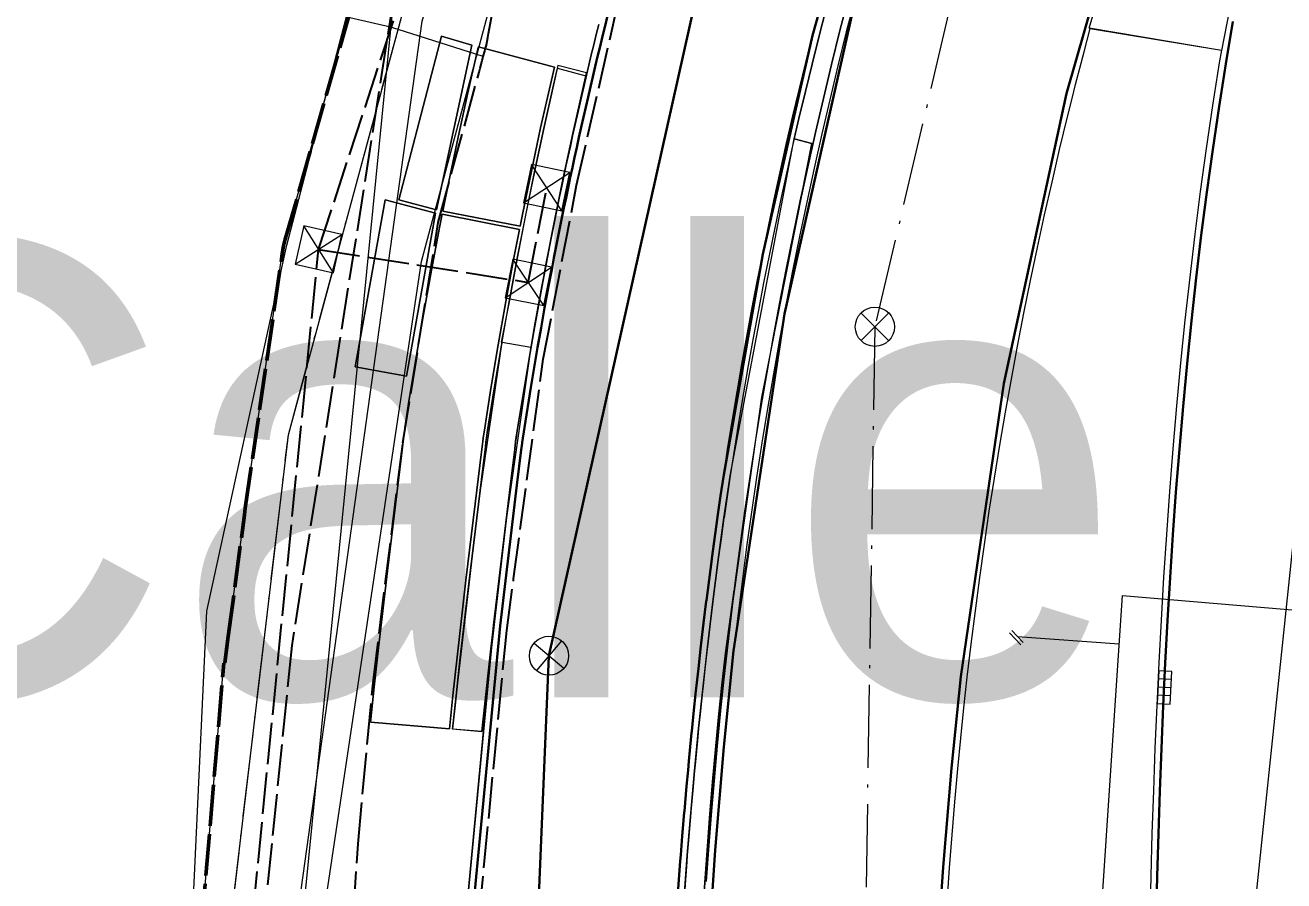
# Model space of a CAD drawing. Header units: metres. Extents: x 105014 to 106600, y 111320 to 118425.
# Drawn here: x 105880.33 to 105918.86, y 115417.36 to 115443.56 of the extents above; entities that cross this region are included whole.
import ezdxf
from ezdxf.enums import TextEntityAlignment as Align

# ---------------------------------------------------------------- set-up
doc = ezdxf.new("R2010")
doc.units = ezdxf.units.M
doc.linetypes.add('DASHDOT', pattern=[3.556, 2.54, -0.508, 0, -0.508])
doc.linetypes.add('DASHED', pattern=[1.524, 1.27, -0.254])
for name, color, linetype, lineweight in [('00-BASE-LIMITE', 7, 'DASHED', 50), ('00-BASE-UE', 42, 'DASHED', 25), ('10-PAV-CALZADA-BRT', 12, 'CONTINUOUS', 30), ('10-PAV-CALZADA-MIXTA', 8, 'CONTINUOUS', 30), ('10-PAV-CICLORUTA', 76, 'CONTINUOUS', 18), ('10-PAV-SARDINEL', 252, 'CONTINUOUS', 13), ('20-EP-ZONA-DURA', 253, 'CONTINUOUS', 13), ('20-EP-ZONA-VERDE', 84, 'CONTINUOUS', 13), ('30-RED-ENEL-NODOS', 11, 'CONTINUOUS', 13), ('30-RED-ENEL-PROY', 1, 'DASHED', 25), ('30-RED-ETB-EXIST', 145, 'CONTINUOUS', 13), ('30-RED-VANTI-EXIST', 52, 'CONTINUOUS', 13), ('30-RED-VANTI-PROY', 2, 'DASHED', 25), ('30-RED-VANTI-RETIRO', 8, 'DASHDOT', 13), ('35-RH-ACUE-DOMICILIARIA', 152, 'CONTINUOUS', 9), ('35-RH-ACUE-MENOR-EXIST', 151, 'CONTINUOUS', 13), ('35-RH-ACUE-MENOR-PROY', 5, 'DASHED', 25), ('35-RH-PLUV-COLECTOR', 96, 'CONTINUOUS', 30), ('35-RH-PLUV-NODOS', 94, 'CONTINUOUS', 13), ('35-RH-PLUV-RETIRO', 8, 'DASHDOT', 13), ('35-RH-SUDS-ZONAS', 92, 'CONTINUOUS', 20), ('40-ROT-ESTACION', 1, 'CONTINUOUS', 25), ('60-PREDIAL-LOTE', 42, 'CONTINUOUS', 13)]:
    doc.layers.add(name, color=color, linetype=linetype, lineweight=lineweight)

# ---------------------------------------------------------------- blocks, each defined once
blk = doc.blocks.new('CAJA_ENEL')
for p, q in [((-0.6, -0.6), (0.6, 0.6)), ((-0.6, 0.6), (0.6, -0.6))]:
    blk.add_line(p, q)
blk.add_lwpolyline([(-0.6, -0.6), (0.6, -0.6), (0.6, 0.6), (-0.6, 0.6)], close=True)
blk = doc.blocks.new('SUMIDERO')
for p, q in [((-0.25, -0.2), (-0.25, 0.2)), ((0, -0.2), (0, 0.2)), ((0.25, -0.2), (0.25, 0.2))]:
    blk.add_line(p, q)
blk.add_lwpolyline([(-0.5, -0.2), (0.5, -0.2), (0.5, 0.2), (-0.5, 0.2)], close=True)
blk = doc.blocks.new('POZO_PLUV')
for p, q in [((-0.42, -0.42), (0.42, 0.42)), ((-0.42, 0.42), (0.42, -0.42))]:
    blk.add_line(p, q)
blk.add_circle((0, 0), 0.6)

msp = doc.modelspace()

# ---------------------------------------------------------------- linework, layer by layer
at = {"layer": '00-BASE-LIMITE'}
msp.add_lwpolyline([(105885.7405, 115416.0017), (105886.3933, 115423.7754), (105886.3943, 115423.7867), (105886.3947, 115423.7907), (105886.4145, 115424.0279), (105886.4415, 115424.0315), (105886.5489, 115424.8401), (105887.044, 115428.5664), (105887.0711, 115428.7705), (105888.2028, 115436.5568), (105888.2389, 115436.8057), (105888.2967, 115437.0085), (105891.5919, 115448.5927)], dxfattribs=at)
at = {"layer": '00-BASE-UE'}
msp.add_lwpolyline([(105885.7405, 115416.0017), (105886.3933, 115423.7755), (105886.3943, 115423.7867), (105886.3947, 115423.7907), (105886.4145, 115424.0279), (105886.4415, 115424.0315), (105886.5489, 115424.8401), (105887.0441, 115428.5665), (105887.0711, 115428.7705), (105888.2029, 115436.5569), (105888.2389, 115436.8057), (105888.2967, 115437.0085), (105891.5919, 115448.5927)], dxfattribs=at)
at = {"layer": '10-PAV-CALZADA-BRT'}
for points in [[(105914.7154, 115450.1905), (105912.2142, 115441.4661), (105910.2982, 115432.5947), (105908.9761, 115423.6157), (105908.6865, 115420.8119), (105908.4319, 115417.7765), (105908.2457, 115414.9805), (105908.0865, 115411.8917), (105907.9797, 115409.1339), (105907.8913, 115405.9701), (105907.8401, 115403.3289), (105907.7973, 115400.0159), (105907.7801, 115398.0259), (105907.7541, 115394.0309), (105907.0287, 115269.0051)], [(105900.0287, 115269.0457), (105900.7541, 115394.0717), (105900.7803, 115398.0765), (105900.7977, 115400.0865), (105900.8411, 115403.4395), (105900.8931, 115406.1307), (105900.9835, 115409.3643), (105901.0933, 115412.2023), (105901.2577, 115415.3909), (105901.4513, 115418.2965), (105901.7167, 115421.4615), (105902.0209, 115424.4047), (105903.5739, 115434.7275), (105905.8732, 115444.91)], [(105914.9579, 115416.1959), (105914.9903, 115417.4987), (105915.0279, 115418.8023), (105915.0707, 115420.1071), (105915.1197, 115421.4129), (105915.1749, 115422.7197), (105915.2371, 115424.0273), (105915.3065, 115425.3359), (105915.3839, 115426.6451), (105915.4693, 115427.9551), (105915.5635, 115429.2657), (105915.6669, 115430.5769), (105915.7801, 115431.8885), (105915.9031, 115433.2003), (105916.0369, 115434.5123), (105916.1817, 115435.8245), (105916.3381, 115437.1365), (105916.5063, 115438.4483), (105916.6871, 115439.7595), (105916.8807, 115441.0703), (105917.0877, 115442.3801), (105917.3069, 115443.6795)]]:
    msp.add_lwpolyline(points, dxfattribs=at)
at = {"layer": '10-PAV-CALZADA-MIXTA'}
for points in [[(105906.2881, 115449.864), (105904.4366, 115443.2503), (105902.9117, 115436.5538), (105901.7171, 115429.7905), (105901.6226, 115429.1502), (105901.529, 115428.5098), (105901.5281, 115428.5035), (105901.5271, 115428.4959), (105901.3525, 115427.2274), (105901.3508, 115427.2147), (105901.1873, 115425.9435), (105901.185, 115425.9245), (105901.1034, 115425.2516), (105901.0298, 115424.6329), (105901.0214, 115424.5594), (105900.9433, 115423.8668), (105900.885, 115423.3401), (105900.8673, 115423.174), (105900.7948, 115422.4808), (105900.7503, 115422.0461), (105900.7247, 115421.7873), (105900.6508, 115421.0227), (105900.6251, 115420.7513), (105900.5803, 115420.2578), (105900.5125, 115419.4925), (105900.5093, 115419.4555), (105900.4487, 115418.7271), (105900.4027, 115418.1589), (105900.3873, 115417.9613), (105900.3236, 115417.1188)], [(105894.0487, 115416.5213), (105894.8695, 115425.1667), (105895.3855, 115429.4787), (105895.5181, 115430.5563), (105895.5346, 115430.6911), (105895.543, 115430.7585), (105895.545, 115430.7753), (105895.5455, 115430.7795), (105895.6173, 115431.2463), (105895.8119, 115432.4675), (105895.9133, 115433.0781), (105896.0175, 115433.6887), (105896.1245, 115434.2995), (105896.2341, 115434.9105), (105896.3467, 115435.5221), (105896.4041, 115435.8279), (105896.4623, 115436.1339), (105896.5211, 115436.4399), (105896.5807, 115436.7463), (105896.6409, 115437.0527), (105896.7021, 115437.3591), (105896.7639, 115437.6659), (105896.8265, 115437.9727), (105896.8897, 115438.2797), (105896.9537, 115438.5871), (105897.0187, 115438.8945), (105897.0843, 115439.2023), (105897.1505, 115439.5101), (105897.2177, 115439.8183), (105897.2857, 115440.1267), (105897.3545, 115440.4353), (105897.4239, 115440.7443), (105897.4943, 115441.0535), (105897.5653, 115441.3629), (105897.6373, 115441.6727), (105897.7099, 115441.9829), (105897.7835, 115442.2933), (105897.8579, 115442.6039), (105897.9331, 115442.9151), (105898.0091, 115443.2265), (105898.0859, 115443.5383), (105898.1635, 115443.8503)]]:
    msp.add_lwpolyline(points, dxfattribs=at)
at = {"layer": '10-PAV-CICLORUTA'}
for points in [[(105896.5339, 115442.2745), (105896.4109, 115441.7477), (105896.1139, 115440.4231), (105895.8293, 115439.0965), (105895.5569, 115437.7679), (105895.4863, 115437.4065), (105893.1203, 115437.8689), (105893.3023, 115438.7787), (105893.5865, 115440.1343), (105893.8835, 115441.4881), (105894.1929, 115442.8397), (105894.2079, 115442.9025), (105896.5339, 115442.2745)], [(105895.4673, 115437.3083), (105895.2971, 115436.4375), (105895.0495, 115435.1057), (105894.8145, 115433.7723), (105894.5917, 115432.4377), (105894.3813, 115431.1021), (105894.3547, 115430.9275), (105894.3403, 115430.8097), (105894.3221, 115430.6635), (105894.2501, 115430.0785), (105894.1065, 115428.9075), (105893.8241, 115426.5627), (105893.5541, 115424.2129), (105893.4259, 115423.0359), (105893.3199, 115422.0171), (105890.9091, 115422.2201), (105891.0217, 115423.3027), (105891.1511, 115424.4911), (105891.4233, 115426.8581), (105891.7069, 115429.2133), (105891.8509, 115430.3867), (105891.9231, 115430.9723), (105891.9411, 115431.1187), (105891.9539, 115431.2232), (105891.9551, 115431.2303), (105891.9583, 115431.2517), (105891.9649, 115431.2943), (105892.0707, 115431.9763), (105892.2917, 115433.3393), (105892.5253, 115434.7013), (105892.7715, 115436.0619), (105893.0307, 115437.4211), (105893.1005, 115437.7707), (105895.4673, 115437.3083)]]:
    msp.add_lwpolyline(points, close=True, dxfattribs=at)
at = {"layer": '10-PAV-SARDINEL'}
for points in [[(105901.1822, 115417.3421), (105901.2519, 115418.3114), (105901.3339, 115419.3681), (105901.4225, 115420.4244), (105901.5176, 115421.4801), (105901.6126, 115422.4631), (105901.7142, 115423.4456), (105901.8222, 115424.4273), (105901.9471, 115425.4924), (105902.0798, 115426.5565), (105902.2205, 115427.6196), (105902.3691, 115428.6817), (105902.5258, 115429.7426), (105902.6902, 115430.8023), (105902.8626, 115431.8607), (105903.0429, 115432.9179), (105903.2311, 115433.9736), (105903.4271, 115435.0278), (105903.631, 115436.0807), (105903.8427, 115437.132), (105904.0623, 115438.1816), (105904.2897, 115439.2296), (105904.525, 115440.2758), (105904.768, 115441.3204), (105905.0188, 115442.363), (105905.2774, 115443.4038), (105905.5438, 115444.4425)], [(105905.7373, 115444.3921), (105905.4713, 115443.3548), (105905.2131, 115442.3155), (105904.9626, 115441.2743), (105904.7199, 115440.2312), (105904.485, 115439.1864), (105904.2579, 115438.1399), (105904.0386, 115437.0917), (105903.8272, 115436.0419), (105903.6236, 115434.9905), (105903.4278, 115433.9377), (105903.2399, 115432.8834), (105903.0599, 115431.8278), (105902.8877, 115430.7708), (105902.7235, 115429.7126), (105902.5671, 115428.6532), (105902.4187, 115427.5926), (105902.2782, 115426.531), (105902.1456, 115425.4683), (105902.0209, 115424.4047), (105901.913, 115423.4243), (105901.8116, 115422.4432), (105901.7167, 115421.4615), (105901.6217, 115420.4071), (105901.5332, 115419.352), (105901.4513, 115418.2965), (105901.3817, 115417.3283)], [(105898.1635, 115443.8503), (105898.0859, 115443.5383), (105898.0091, 115443.2265), (105897.9331, 115442.9151), (105897.8579, 115442.6039), (105897.7835, 115442.2933), (105897.7099, 115441.9829), (105897.6373, 115441.6727), (105897.5653, 115441.3629), (105897.4943, 115441.0535), (105897.4239, 115440.7443), (105897.3545, 115440.4353), (105897.2857, 115440.1267), (105897.2177, 115439.8183), (105897.1505, 115439.5101), (105897.0843, 115439.2023), (105897.0187, 115438.8945), (105896.9537, 115438.5871), (105896.8897, 115438.2797), (105896.8265, 115437.9727), (105896.7639, 115437.6659), (105896.7021, 115437.3591), (105896.6409, 115437.0527), (105896.5807, 115436.7463), (105896.5211, 115436.4399), (105896.4623, 115436.1339), (105896.4041, 115435.8279), (105896.3467, 115435.5221), (105896.2341, 115434.9105), (105896.1245, 115434.2995), (105896.0175, 115433.6887), (105895.9133, 115433.0781), (105895.8119, 115432.4675), (105895.6173, 115431.2463), (105895.5455, 115430.7795), (105895.545, 115430.7753), (105895.543, 115430.7585), (105895.5346, 115430.6911), (105895.5181, 115430.5563), (105895.3855, 115429.4787), (105894.8695, 115425.1667), (105894.0487, 115416.5213)], [(105900.3236, 115417.1188), (105900.3873, 115417.9613), (105900.4027, 115418.1589), (105900.4487, 115418.7271), (105900.5093, 115419.4555), (105900.5125, 115419.4925), (105900.5803, 115420.2578), (105900.6251, 115420.7513), (105900.6508, 115421.0227), (105900.7247, 115421.7873), (105900.7503, 115422.0461), (105900.7948, 115422.4808), (105900.8673, 115423.174), (105900.885, 115423.3401), (105900.9433, 115423.8668), (105901.0214, 115424.5594), (105901.0298, 115424.6329), (105901.1034, 115425.2516), (105901.185, 115425.9245), (105901.1873, 115425.9435), (105901.2676, 115426.5793), (105901.3508, 115427.2147), (105901.3525, 115427.2274), (105901.4384, 115427.8618), (105901.5271, 115428.4959), (105901.5281, 115428.5035), (105901.529, 115428.5098), (105901.6226, 115429.1502), (105901.7171, 115429.7905), (105901.8483, 115430.639), (105901.9846, 115431.4867), (105902.1262, 115432.3335), (105902.2729, 115433.1795), (105902.4249, 115434.0245), (105902.582, 115434.8686), (105902.7443, 115435.7117), (105902.9117, 115436.5538), (105903.0844, 115437.3948), (105903.2621, 115438.2348), (105903.4451, 115439.0736), (105903.6331, 115439.9114), (105903.8263, 115440.7479), (105904.0246, 115441.5833), (105904.2281, 115442.4174), (105904.4366, 115443.2503), (105904.6503, 115444.0819)], [(105904.8439, 115444.0315), (105904.6305, 115443.2011), (105904.4224, 115442.3699), (105904.2191, 115441.5365), (105904.0211, 115440.7023), (105903.8282, 115439.867), (105903.6404, 115439.0304), (105903.4577, 115438.1928), (105903.2802, 115437.354), (105903.1078, 115436.5141), (105902.9406, 115435.6733), (105902.7785, 115434.8314), (105902.6216, 115433.9885), (105902.4699, 115433.1447), (105902.3234, 115432.2999), (105902.1821, 115431.4548), (105902.0458, 115430.6078), (105901.9149, 115429.7606), (105901.8205, 115429.1212), (105901.727, 115428.4812), (105901.7262, 115428.4761), (105901.7253, 115428.469), (105901.6366, 115427.8346), (105901.5507, 115427.2008), (105901.5491, 115427.1885), (105901.466, 115426.5538), (105901.3858, 115425.919), (105901.3836, 115425.9005), (105901.302, 115425.2278), (105901.2285, 115424.6098), (105901.2201, 115424.5369), (105901.1421, 115423.8446), (105901.0839, 115423.3185), (105901.0662, 115423.153), (105900.9938, 115422.4602), (105900.9493, 115422.0261), (105900.9238, 115421.7679), (105900.8499, 115421.0037), (105900.8243, 115420.7328), (105900.7795, 115420.24), (105900.7118, 115419.4751), (105900.7086, 115419.4386), (105900.648, 115418.7108), (105900.6021, 115418.1431), (105900.5867, 115417.946), (105900.5231, 115417.1039)], [(105893.8496, 115416.5402), (105894.6704, 115425.1856), (105894.6709, 115425.1905), (105895.187, 115429.5028), (105895.3196, 115430.5807), (105895.3361, 115430.7156), (105895.3445, 115430.7827), (105895.3467, 115430.801), (105895.3478, 115430.8099), (105895.4197, 115431.2773), (105895.6145, 115432.4997), (105895.7161, 115433.1113), (105895.8205, 115433.7228), (105895.9275, 115434.3343), (105896.0373, 115434.9463), (105896.1501, 115435.5587), (105896.2076, 115435.8651), (105896.2659, 115436.1715), (105896.3248, 115436.4779), (105896.3845, 115436.7847), (105896.4448, 115437.0916), (105896.506, 115437.3985), (105896.5679, 115437.7057), (105896.6306, 115438.0129), (105896.6939, 115438.3203), (105896.758, 115438.6282), (105896.8231, 115438.9361), (105896.8888, 115439.2442), (105896.9551, 115439.5525), (105897.0224, 115439.8612), (105897.0905, 115440.17), (105897.1594, 115440.479), (105897.2289, 115440.7884), (105897.2994, 115441.0981), (105897.3705, 115441.4079), (105897.4426, 115441.7182), (105897.5153, 115442.0288), (105897.589, 115442.3397), (105897.6635, 115442.6507), (105897.7388, 115442.9623), (105897.8149, 115443.2741), (105897.8918, 115443.5864)]]:
    msp.add_lwpolyline(points, dxfattribs=at)
at = {"layer": '20-EP-ZONA-DURA'}
for points in [[(105885.7405, 115416.0017), (105886.3933, 115423.7754), (105886.3943, 115423.7867), (105886.3947, 115423.7907), (105886.4145, 115424.0279), (105886.4415, 115424.0315), (105886.5489, 115424.8401), (105887.044, 115428.5664), (105887.0711, 115428.7705), (105888.2028, 115436.5568), (105888.2389, 115436.8057), (105888.2967, 115437.0085), (105891.5919, 115448.5927)], [(105897.8918, 115443.5864), (105897.8149, 115443.2741), (105897.7388, 115442.9623), (105897.6635, 115442.6507), (105897.589, 115442.3397), (105897.5153, 115442.0288), (105897.4426, 115441.7182), (105897.3705, 115441.4079), (105897.2994, 115441.0981), (105897.2289, 115440.7884), (105897.1594, 115440.479), (105897.0905, 115440.17), (105897.0224, 115439.8612), (105896.9551, 115439.5525), (105896.8888, 115439.2442), (105896.8231, 115438.9361), (105896.758, 115438.6282), (105896.6939, 115438.3203), (105896.6306, 115438.0129), (105896.5679, 115437.7057), (105896.506, 115437.3985), (105896.4448, 115437.0916), (105896.3836, 115436.7849), (105896.4665, 115437.2167), (105896.7737, 115438.7305), (105897.0973, 115440.2417), (105897.4369, 115441.7499), (105897.4991, 115442.0139), (105897.4949, 115442.015), (105897.5155, 115442.1049), (105896.6425, 115442.3275), (105896.5057, 115441.7257), (105896.2089, 115440.4019), (105895.9245, 115439.0761), (105895.6525, 115437.7485), (105895.3927, 115436.4191), (105895.1453, 115435.0881), (105894.9079, 115433.8527), (105894.9294, 115433.8492), (105894.9127, 115433.7543), (105894.9095, 115433.7543), (105894.6905, 115432.4217), (105894.688, 115432.4057), (105894.5327, 115431.4605), (105894.508, 115431.264), (105894.4801, 115431.0869), (105894.4549, 115430.9201), (105894.4536, 115430.9127), (105894.4485, 115430.8705), (105894.4395, 115430.7975), (105894.4215, 115430.6513), (105894.3493, 115430.0663), (105894.2057, 115428.8955), (105893.9233, 115426.5509), (105893.8085, 115425.5512), (105893.7647, 115425.1703), (105893.6535, 115424.2017), (105893.5253, 115423.0253), (105893.5148, 115422.9244), (105893.4133, 115422.0121), (105893.4198, 115422.0101), (105894.3167, 115421.9333), (105894.3172, 115421.9379), (105894.4965, 115423.6284), (105894.5883, 115424.4633), (105894.667, 115425.1494), (105893.8496, 115416.5402)], [(105908.5645, 115416.831), (105908.6314, 115417.7616), (105908.7099, 115418.7732), (105908.7947, 115419.7833), (105908.8857, 115420.7933), (105908.9758, 115421.7273), (105909.0722, 115422.6606), (105909.1748, 115423.5931), (105909.2943, 115424.6124), (105909.4215, 115425.6306), (105909.5562, 115426.6472), (105909.6988, 115427.664), (105909.8489, 115428.6791), (105910.0067, 115429.6931), (105910.1721, 115430.7058), (105910.3451, 115431.7172), (105910.5257, 115432.7273), (105910.7139, 115433.7361), (105910.9097, 115434.7437), (105911.1131, 115435.7491), (105911.3241, 115436.7533), (105911.5426, 115437.7559), (105911.7686, 115438.7569), (105912.0022, 115439.7561), (105912.2433, 115440.7535), (105912.3839, 115441.317), (105912.4918, 115441.7491), (105912.7479, 115442.7427), (105912.9391, 115443.4621), (105916.955, 115442.7954), (105916.8904, 115442.4124), (105916.683, 115441.1005), (105916.4891, 115439.7878), (105916.3081, 115438.4747), (105916.1396, 115437.1611), (105915.983, 115435.8473), (105915.838, 115434.5334), (105915.7041, 115433.2198), (105915.5809, 115431.9065), (105915.4676, 115430.5934), (105915.3641, 115429.2807), (105915.2698, 115427.9688), (105915.1843, 115426.6575), (105915.1068, 115425.3471), (105915.0374, 115424.0374), (105914.9751, 115422.7287), (105914.9199, 115421.4209), (105914.8708, 115420.1142), (105914.828, 115418.8085), (105914.7904, 115417.5041), (105914.758, 115416.2006)], [(105901.0809, 115416.4539), (105901.1471, 115417.4387), (105901.2185, 115418.4241), (105901.2955, 115419.4099), (105901.3785, 115420.3961), (105901.4673, 115421.3825), (105901.5625, 115422.3691), (105901.6639, 115423.3561), (105901.7715, 115424.3365), (105902.0425, 115426.2576), (105901.9471, 115425.4924), (105901.8222, 115424.4273), (105901.7142, 115423.4456), (105901.6126, 115422.4631), (105901.5176, 115421.4801), (105901.4225, 115420.4244), (105901.3339, 115419.3681), (105901.2519, 115418.3114), (105901.1822, 115417.3421)]]:
    msp.add_lwpolyline(points, dxfattribs=at)
for points in [[(105906.0997, 115446.514), (105905.8178, 115445.4793), (105905.5438, 115444.4425), (105905.2774, 115443.4038), (105905.0188, 115442.363), (105904.768, 115441.3204), (105904.525, 115440.2758), (105904.2897, 115439.2296), (105904.0967, 115438.3402), (105904.4131, 115439.9399), (105903.8777, 115440.0845), (105904.0211, 115440.7023), (105904.2191, 115441.5365), (105904.4224, 115442.3699), (105904.6305, 115443.2011), (105904.8439, 115444.0315), (105905.0623, 115444.8606), (105905.2858, 115445.6881), (105905.2921, 115445.7113), (105905.8089, 115445.5705), (105906.3318, 115447.3419), (105906.0997, 115446.514)], [(105893.0815, 115443.2277), (105891.7677, 115438.2107), (105892.9231, 115437.9081), (105894.0077, 115442.9507), (105893.0815, 115443.2277)], [(105893.3023, 115438.7787), (105893.1203, 115437.8689), (105895.4863, 115437.4065), (105895.5569, 115437.7679), (105895.8293, 115439.0965), (105896.1139, 115440.4231), (105896.4109, 115441.7477), (105896.5339, 115442.2745), (105894.2079, 115442.9025), (105894.1929, 115442.8397), (105893.8835, 115441.4881), (105893.5865, 115440.1343), (105893.3023, 115438.7787)], [(105892.0037, 115432.8141), (105892.8977, 115437.8113), (105891.3553, 115438.2153), (105890.4313, 115433.0981), (105892.0037, 115432.8141)], [(105895.4673, 115437.3083), (105893.1005, 115437.7707), (105893.0307, 115437.4211), (105892.7715, 115436.0619), (105892.5253, 115434.7013), (105892.2917, 115433.3393), (105892.0707, 115431.9763), (105891.9649, 115431.2943), (105891.9583, 115431.2517), (105891.9551, 115431.2303), (105891.9539, 115431.2232), (105891.9411, 115431.1187), (105891.9231, 115430.9723), (105891.8509, 115430.3867), (105891.7069, 115429.2133), (105891.4233, 115426.8581), (105891.1511, 115424.4911), (105891.0217, 115423.3027), (105890.9091, 115422.2201), (105893.3199, 115422.0171), (105893.4259, 115423.0359), (105893.5541, 115424.2129), (105893.8241, 115426.5627), (105894.1065, 115428.9075), (105894.2501, 115430.0785), (105894.3221, 115430.6635), (105894.3403, 115430.8097), (105894.3547, 115430.9275), (105894.3813, 115431.1021), (105894.5917, 115432.4377), (105894.8145, 115433.7723), (105895.0495, 115435.1057), (105895.2971, 115436.4375), (105895.4673, 115437.3083)]]:
    msp.add_lwpolyline(points, close=True, dxfattribs=at)
at = {"layer": '20-EP-ZONA-VERDE'}
for points in [[(105918.3167, 115449.7511), (105916.9531, 115442.7843), (105912.9059, 115443.4671), (105915.0955, 115450.8063)], [(105900.5039, 115416.8473), (105900.6019, 115418.1433), (105900.7087, 115419.4385), (105900.8241, 115420.7327), (105900.9491, 115422.0261), (105901.0837, 115423.3185), (105901.2281, 115424.6097), (105901.3833, 115425.8997), (105901.5491, 115427.1883), (105901.7261, 115428.4753), (105901.9149, 115429.7611), (105903.8777, 115440.0845), (105904.4131, 115439.9399), (105904.4131, 115439.9399), (105902.8773, 115432.1746), (105901.7715, 115424.3365), (105901.6639, 115423.3561), (105901.5625, 115422.3691), (105901.4673, 115421.3825), (105901.3785, 115420.3961), (105901.2955, 115419.4099), (105901.2185, 115418.4241), (105901.1471, 115417.4387), (105901.0809, 115416.4539)]]:
    msp.add_lwpolyline(points, dxfattribs=at)
for points in [[(105894.0077, 115442.9507), (105892.9231, 115437.9081), (105891.7677, 115438.2107), (105893.0815, 115443.2277), (105894.0077, 115442.9507)], [(105897.4991, 115442.0139), (105897.4369, 115441.7499), (105897.0973, 115440.2417), (105896.7737, 115438.7305), (105896.4665, 115437.2167), (105896.1753, 115435.7007), (105895.9001, 115434.1827), (105895.6413, 115432.6627), (105895.3987, 115431.1417), (105895.3645, 115430.9191), (105895.3475, 115430.8077), (105895.3307, 115430.6711), (105895.3101, 115430.5033), (105895.2275, 115429.8325), (105895.0631, 115428.4909), (105894.7423, 115425.8067), (105894.5883, 115424.4633), (105894.4405, 115423.1191), (105894.3167, 115421.9333), (105893.4197, 115422.0087), (105893.5253, 115423.0253), (105893.6535, 115424.2017), (105893.9233, 115426.5509), (105894.2057, 115428.8955), (105894.3493, 115430.0663), (105894.4215, 115430.6513), (105894.4395, 115430.7975), (105894.4485, 115430.8705), (105894.4536, 115430.9127), (105894.4549, 115430.9201), (105894.4801, 115431.0869), (105894.6905, 115432.4217), (105894.9129, 115433.7555), (105895.1479, 115435.0879), (105895.3953, 115436.4189), (105895.6551, 115437.7483), (105895.9271, 115439.0759), (105896.2115, 115440.4017), (105896.5083, 115441.7255), (105896.6307, 115442.2483), (105897.4991, 115442.0139)], [(105892.8977, 115437.8113), (105892.0037, 115432.8141), (105890.4313, 115433.0981), (105891.3553, 115438.2153), (105892.8977, 115437.8113)]]:
    msp.add_lwpolyline(points, close=True, dxfattribs=at)
at = {"layer": '30-RED-ENEL-PROY'}
for points in [[(105889.3157, 115436.6987), (105897.8421, 115462.7751)], [(105895.7361, 115435.6869), (105896.3013, 115438.5917)], [(105885.6667, 115399.6963), (105889.3157, 115436.6987)], [(105889.3157, 115436.6987), (105895.7361, 115435.6869)]]:
    msp.add_lwpolyline(points, dxfattribs=at)
at = {"layer": '30-RED-ETB-EXIST'}
msp.add_lwpolyline([(105887.504, 115313.452), (105887.588, 115313.451), (105887.648, 115317.981), (105887.598, 115320.21), (105887.35, 115366.894), (105887.092, 115369.081), (105887.976, 115411.406), (105888.159, 115412.609), (105892.488, 115443.685), (105892.818, 115444.837), (105900.423, 115476.221), (105900.643, 115476.776)], dxfattribs=at)
at = {"layer": '30-RED-VANTI-EXIST'}
for points in [[(105891.7464, 115443.4318), (105892.4219, 115445.9297), (105895.7095, 115453.3641), (105898.2601, 115459.2129), (105901.4587, 115467.0289), (105906.1601, 115478.9603)], [(105891.7464, 115443.4318), (105891.5125, 115443.5063), (105844.5337, 115454.2917)], [(105884.8681, 115401.1835), (105888.3891, 115431.0171), (105891.7464, 115443.4318)], [(105894.3565, 115442.6), (105891.7464, 115443.4318)], [(105894.3635, 115442.5977), (105894.3565, 115442.6)]]:
    msp.add_lwpolyline(points, dxfattribs=at)
at = {"layer": '30-RED-VANTI-PROY'}
for points in [[(105894.5184, 115443.309), (105895.4057, 115448.0013), (105897.0825, 115453.4367), (105897.9521, 115456.1883), (105900.1599, 115462.1623), (105903.2661, 115469.8007), (105904.9157, 115473.2605), (105907.0191, 115477.6149), (105906.1601, 115478.9603)], [(105895.2859, 115426.6058), (105896.1909, 115433.3333), (105897.2147, 115438.6613), (105898.4677, 115444.1729), (105899.6995, 115448.6443), (105900.7533, 115452.1635), (105901.7055, 115455.096)], [(105894.4519, 115442.9573), (105894.4741, 115443.0748)], [(105894.4741, 115443.0748), (105894.4959, 115443.1899)], [(105894.4959, 115443.1899), (105894.5184, 115443.309)], [(105894.3565, 115442.6), (105894.402, 115442.7675)], [(105894.402, 115442.7675), (105894.4178, 115442.8257)], [(105894.4178, 115442.8257), (105894.451, 115442.9499)], [(105894.451, 115442.9499), (105894.4519, 115442.9573)], [(105894.2593, 115442.2419), (105894.2906, 115442.3573)], [(105894.2906, 115442.3573), (105894.3263, 115442.4887)], [(105894.3263, 115442.4887), (105894.3359, 115442.5241)], [(105894.3359, 115442.5241), (105894.3565, 115442.6)], [(105865.9807, 115388.5569), (105884.7327, 115382.9501), (105889.5209, 115382.0143), (105889.6683, 115390.1703), (105889.9509, 115407.9143), (105890.0977, 115411.8139), (105890.5227, 115418.4951), (105890.9825, 115423.4233), (105891.8959, 115430.7739), (105892.9783, 115437.5253), (105894.1967, 115442.0116)], [(105894.1967, 115442.0116), (105894.2285, 115442.1286)], [(105894.2285, 115442.1286), (105894.2593, 115442.2419)], [(105894.6669, 115420.7833), (105895.0739, 115425.0303), (105895.2859, 115426.6058)], [(105893.7122, 115403.8699), (105893.8731, 115408.3273), (105894.2313, 115416.2389), (105894.6669, 115420.7833)]]:
    msp.add_lwpolyline(points, dxfattribs=at)
at = {"layer": '30-RED-VANTI-RETIRO'}
for points in [[(105891.7464, 115443.4318), (105892.4219, 115445.9297), (105895.7095, 115453.3641), (105898.2601, 115459.2129), (105901.4587, 115467.0289), (105906.1601, 115478.9603)], [(105884.8681, 115401.1835), (105888.3891, 115431.0171), (105891.7464, 115443.4318)]]:
    msp.add_lwpolyline(points, dxfattribs=at)
at = {"layer": '35-RH-ACUE-DOMICILIARIA'}
for points in [[(105912.9228, 115411.0801), (105913.9279, 115426.1016), (105930.2233, 115424.7152)], [(105910.4677, 115424.9536), (105910.8117, 115424.5908)], [(105910.5424, 115425.0245), (105910.8864, 115424.6616)], [(105910.7144, 115424.843), (105913.8287, 115424.6179)]]:
    msp.add_lwpolyline(points, dxfattribs=at)
at = {"layer": '35-RH-ACUE-MENOR-EXIST'}
for points in [[(105999.62, 115533.4), (105988.4114, 115522.3028), (105976.48, 115510.49), (105959.98, 115494.42), (105942.62, 115476.88), (105940.463, 115474.2515), (105930.68, 115462.33), (105924.46, 115449.02), (105921.67, 115440.22), (105919.14, 115427.68), (105917.79, 115414.84), (105918.61, 115391.86), (105919.08, 115349.85), (105919.42, 115331.08), (105919.8, 115285.79)], [(105889.2242, 115323.4573), (105889.3995, 115326.7862), (105886.4593, 115326.8379), (105886.5269, 115349.4153), (105888.8251, 115352.4895), (105888.62, 115410.62), (105892.47, 115436.33), (105898.55, 115459.01), (105902.92, 115471.05), (105913.9461, 115487.0648), (105918.48, 115493.65)]]:
    msp.add_lwpolyline(points, dxfattribs=at)
at = {"layer": '35-RH-ACUE-MENOR-PROY'}
msp.add_lwpolyline([(105954.3794, 115536.6488), (105940.9485, 115523.1859), (105936.8901, 115519.211), (105927.3869, 115509.903), (105915.853, 115494.075), (105914.6328, 115492.4006), (105913.9418, 115491.4483), (105914.0825, 115490.4843), (105913.3591, 115489.2328), (105912.7235, 115488.132), (105906.5015, 115477.3738), (105905.7723, 115476.1129), (105905.3142, 115475.1035), (105895.0532, 115452.9274), (105891.8707, 115446.0509), (105888.4958, 115424.5631), (105887.1809, 115411.5743), (105887.1303, 115383.3838), (105887.1283, 115382.2776), (105887.1193, 115377.2379)], dxfattribs=at)
at = {"layer": '35-RH-PLUV-COLECTOR'}
for points in [[(105896.3686, 115424.2532), (105903.7786, 115457.4403)], [(105896.3686, 115424.2532), (105903.7786, 115457.4403)], [(105895.4014, 115401.2001), (105896.3686, 115424.2532)], [(105895.4014, 115401.2001), (105896.3686, 115424.2532)]]:
    msp.add_lwpolyline(points, dxfattribs=at)
at = {"layer": '35-RH-PLUV-RETIRO'}
msp.add_lwpolyline([(105911.151, 115454.7768), (105906.3456, 115434.3271), (105906.0026, 115412.5967), (105904.999, 115379.376)], dxfattribs=at)
at = {"layer": '35-RH-SUDS-ZONAS'}
msp.add_lwpolyline([(105894.3142, 115421.9334), (105893.4196, 115422.0087), (105894.2057, 115428.8954), (105894.9304, 115433.8543), (105895.8175, 115433.6978), (105895.063, 115428.4909), (105894.3142, 115421.9334)], close=True, dxfattribs=at)
at = {"layer": '60-PREDIAL-LOTE'}
msp.add_lwpolyline([(105891.7162, 115445.5145), (105887.6086, 115403.9168), (105884.809, 115404.3415), (105884.5734, 115404.3772), (105884.889, 115408.0112), (105885.4095, 115415.3387), (105885.8938, 115425.6175), (105887.9769, 115435.1643), (105888.339, 115436.8238), (105889.878, 115442.6941), (105891.5394, 115449.0313)], dxfattribs=at)

# ---------------------------------------------------------------- block references
at = {"layer": '30-RED-ENEL-NODOS'}
for p, rotation in [((105896.3013, 115438.5917), 78.2), ((105889.3156, 115436.6987), 77.5), ((105895.736, 115435.6868), 78.7)]:
    msp.add_blockref('CAJA_ENEL', p, dxfattribs=dict(at, rotation=rotation))
at = {"layer": '35-RH-PLUV-NODOS'}
msp.add_blockref('POZO_PLUV', (105906.3456, 115434.3271), dxfattribs=at)
for name, p, rotation in [('POZO_PLUV', (105896.3686, 115424.2532), 275), ('POZO_PLUV', (105896.3686, 115424.2532), 275), ('SUMIDERO', (105915.2088, 115423.2826), 87.2), ('SUMIDERO', (105915.2088, 115423.2826), 87.2), ('SUMIDERO', (105915.2088, 115423.2826), 87.2)]:
    msp.add_blockref(name, p, dxfattribs=dict(at, rotation=rotation))

# ---------------------------------------------------------------- texts
at = {"layer": '40-ROT-ESTACION'}
msp.add_text('Calle 161', height=14, dxfattribs=at).set_placement((105910.8922, 115418.7752), align=Align.BOTTOM_CENTER)

doc.saveas('drawing.dxf')
